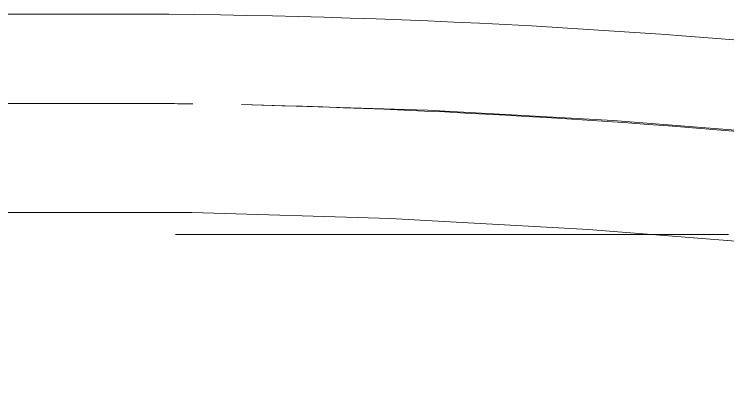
# Model space of a CAD drawing. Header units: millimetres. Extents: x 48966 to 155647, y -43515 to 26217.
# Drawn here: x 116782 to 118420, y 25047 to 25922 of the extents above; entities that cross this region are included whole.
import ezdxf

# ---------------------------------------------------------------- set-up
doc = ezdxf.new("R2010")
doc.units = ezdxf.units.MM
doc.linetypes.add('Осевые', pattern=[6350, 1270, -952.5, 3175, -952.5])
for name, color, linetype, lineweight in [('Оси-2', 7, 'Осевые', 9), ('Перекрытия', 7, 'Continuous', 9), ('Стены', 7, 'Continuous', 9)]:
    doc.layers.add(name, color=color, linetype=linetype, lineweight=lineweight)

msp = doc.modelspace()

# ---------------------------------------------------------------- linework, layer by layer
at = {"layer": 'Оси-2'}
msp.add_line((150171.6, 25417.1), (50565.6, 25417.1), dxfattribs=at)
at = {"layer": 'Перекрытия'}
for p, q in [((117189.7, 25467.1), (114231.6, 25467.1)), ((117645.2, 25453.4), (117189.7, 25467.1)), ((118100.3, 25428.5), (117645.2, 25453.4)), ((118554.6, 25392.5), (118100.3, 25428.5))]:
    msp.add_line(p, q, dxfattribs=at)
at = {"layer": 'Стены'}
for p, q in [((62013.6, 25922.1), (117136.3, 25922.1)), ((61731.6, 25717.1), (117135.4, 25717.1)), ((117135.3, 25717.1), (62013.6, 25717.1)), ((117189.7, 25467.1), (61731.6, 25467.1))]:
    msp.add_line(p, q, dxfattribs=at)
at = {"layer": 'Стены', "flags": 128}
for points in [[(117135.3, 25717.1), (117163.7, 25716.8), (117192, 25716.5)], [(117303.4, 25714.8), (117730.6, 25701.7), (118157.4, 25678.4), (118583.5, 25644.7), (119008.6, 25600.8), (119432.6, 25546.7), (119855.1, 25482.3), (120276, 25407.8)], [(117189.7, 25467.1), (117645.2, 25453.4), (118100.3, 25428.5), (118554.6, 25392.5), (119007.9, 25345.4), (119460, 25287.2), (119910.4, 25218.1), (120359.1, 25137.9), (120805.6, 25046.8)]]:
    msp.add_lwpolyline(points, dxfattribs=at)
at = {"layer": 'Стены'}
for centre, radius, start, end in [((116974.6, 7984.2), 17938.7, 77.31812, 89.4837), ((116974.6, 7984.2), 17733.7, 89.29785, 89.4807), ((116854.4, 6819.6), 18900.5, 79.57002, 88.63878)]:
    msp.add_arc(centre, radius, start, end, dxfattribs=at)

doc.saveas('drawing.dxf')
